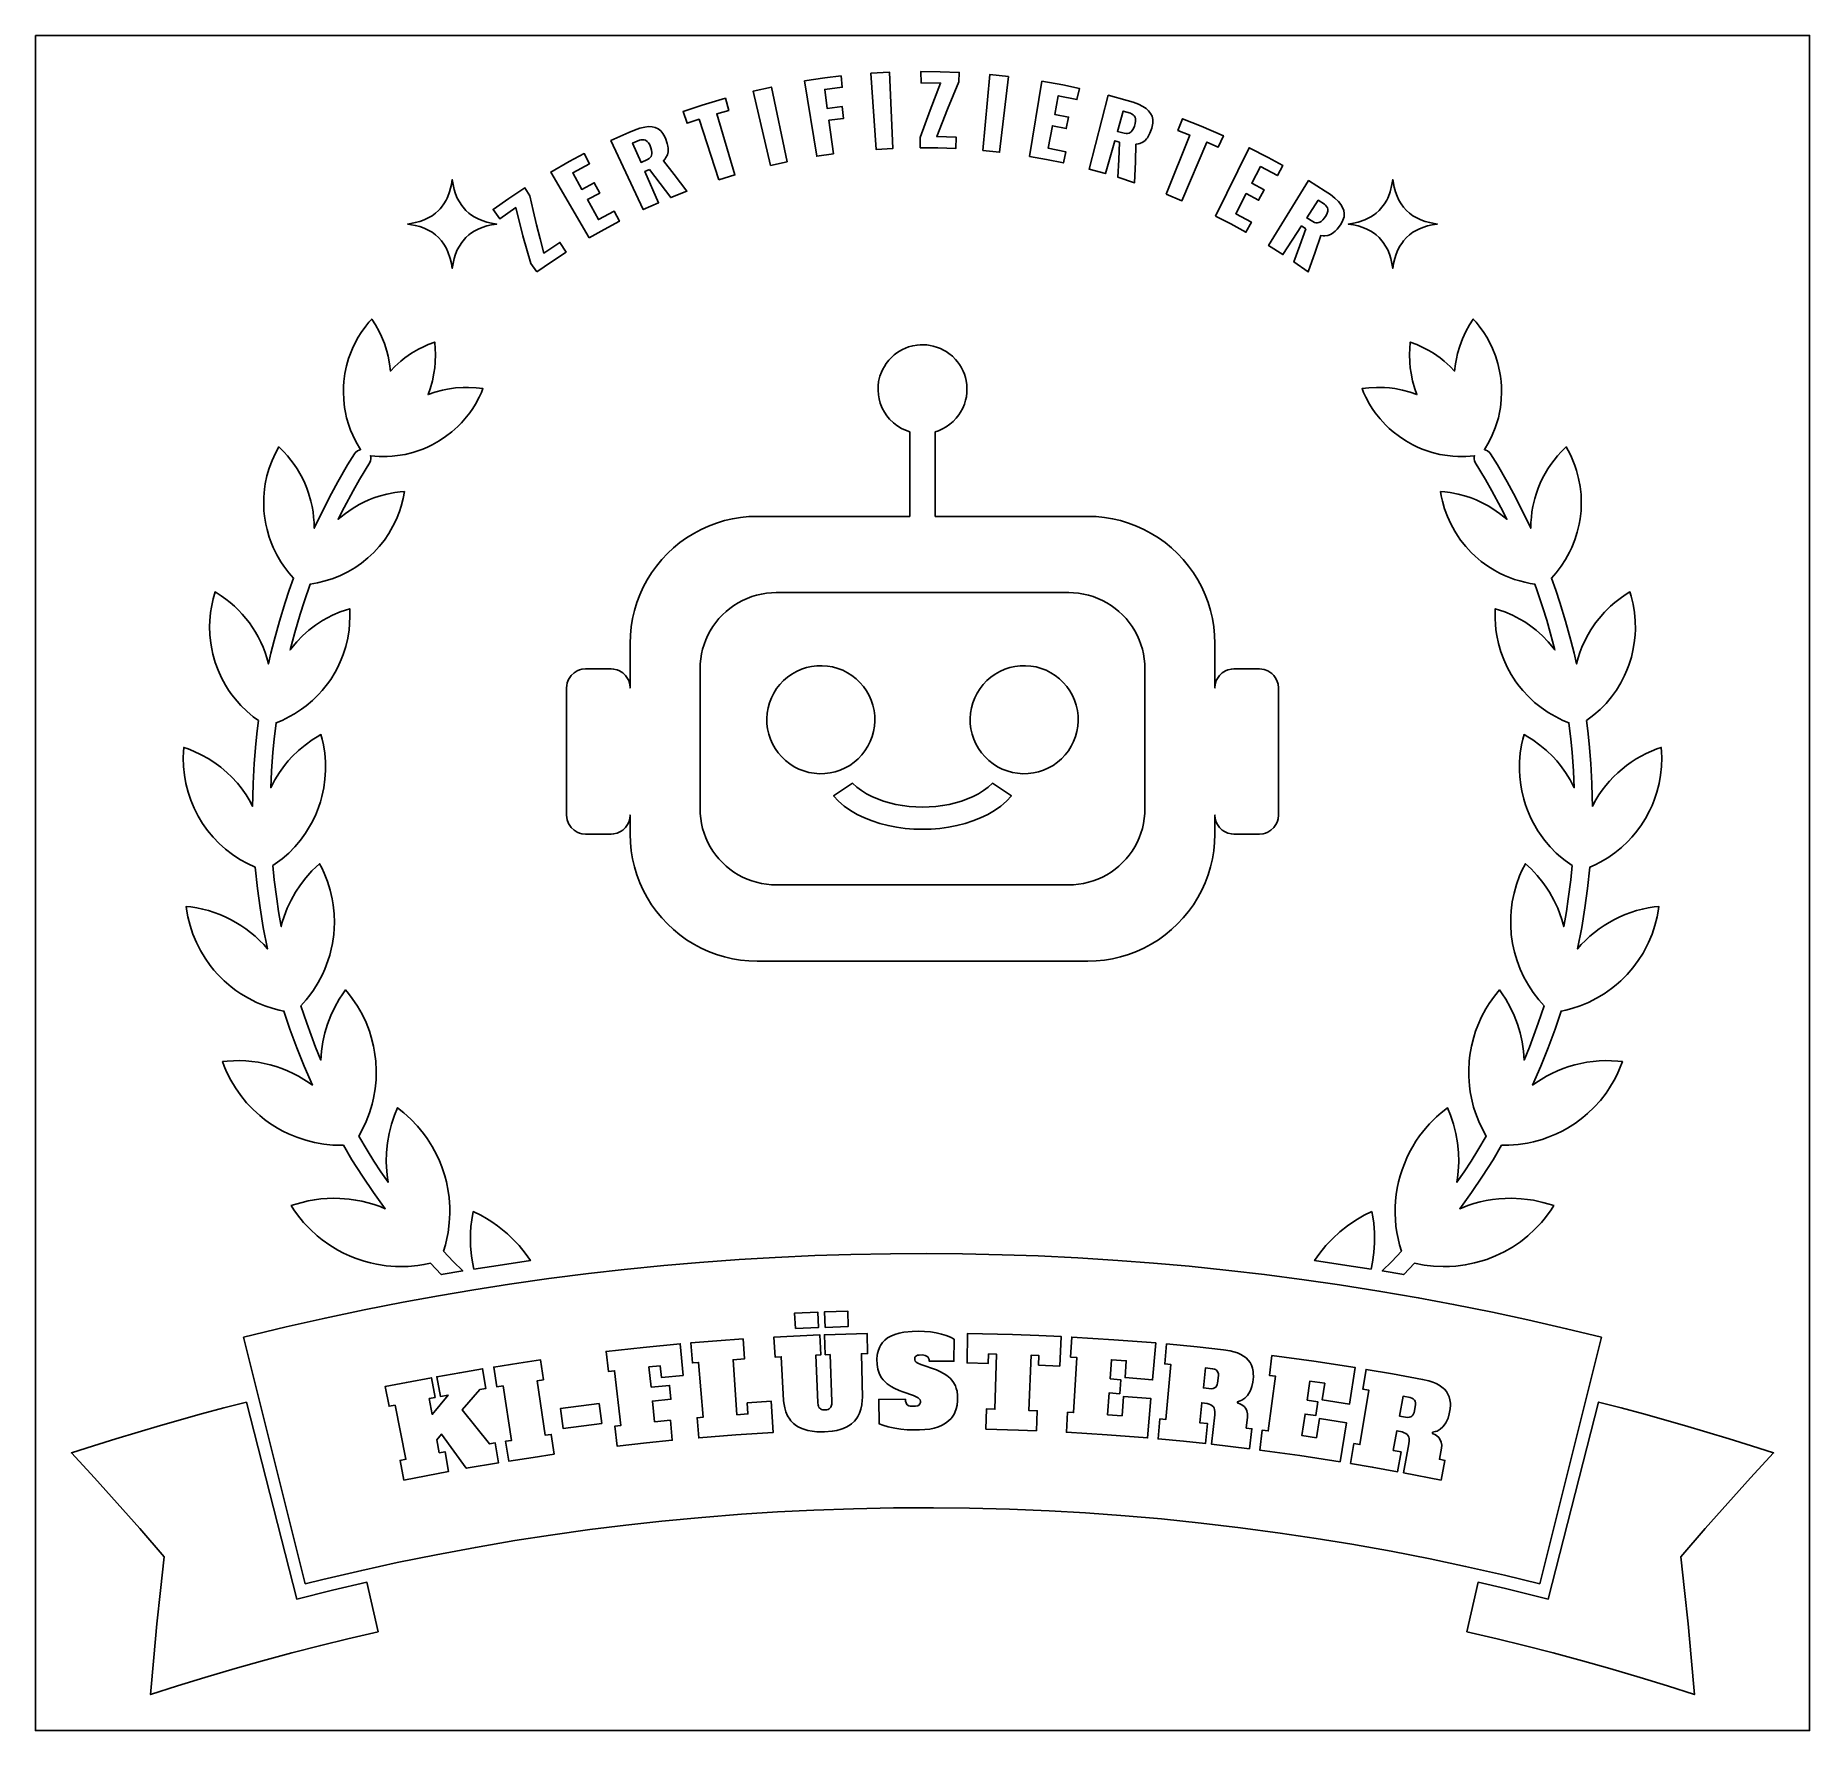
# Model space of a CAD drawing. Header units: millimetres. Extents: x 0 to 272, y 0 to 259.
import ezdxf

# ---------------------------------------------------------------- set-up
doc = ezdxf.new("R2010")
doc.units = ezdxf.units.MM

msp = doc.modelspace()

# ---------------------------------------------------------------- linework, layer by layer
at = {"layer": 'ENTGITTERRAHMEN'}
msp.add_lwpolyline([(0.5, 259.448), (271.5, 259.448), (271.5, 0.5), (0.5, 0.5)], close=True, dxfattribs=at)
at = {"layer": 'MOTIV'}
for points in [[(117.99, 252.499), (119.853, 240.999), (122.399, 241.378), (121.702, 246.509), (123.937, 246.788), (123.733, 248.575), (121.459, 248.29), (121.064, 251.198), (123.745, 251.529), (123.552, 253.258), (121.075, 252.955)], [(128.105, 253.671), (128.922, 242.05), (131.492, 242.198), (130.972, 253.836)], [(138.366, 242.27), (141.068, 242.171), (141.155, 243.909), (138.187, 244.015), (138.982, 246.11), (139.808, 248.199), (140.663, 250.282), (141.548, 252.357), (141.621, 253.808), (138.695, 253.916), (135.767, 253.948), (135.771, 252.208), (138.756, 252.174), (137.148, 248.024), (135.657, 243.851), (135.662, 242.298)], [(145.214, 241.877), (147.774, 241.609), (149.133, 253.18), (146.277, 253.479)], [(152.346, 240.966), (154.938, 240.506), (157.516, 239.979), (157.887, 241.679), (155.206, 242.227), (155.857, 245.646), (157.948, 245.226), (158.317, 246.971), (156.191, 247.398), (156.731, 250.238), (159.594, 249.654), (159.968, 251.369), (157.425, 251.892), (154.232, 252.463)], [(104.866, 237.378), (107.339, 238.145), (104.575, 247.482), (106.409, 248.007), (105.897, 249.851), (102.348, 248.803), (99.417, 247.841), (100.038, 246.032), (101.863, 246.641)], [(112.801, 239.597), (115.314, 240.156), (112.927, 251.56), (110.124, 250.935)], [(166.114, 243.16), (166.003, 240.468), (165.859, 237.782), (168.39, 236.962), (168.526, 240.159), (168.598, 242.83), (168.958, 242.89), (169.205, 242.957), (169.637, 243.15), (169.997, 243.42), (170.208, 243.642), (170.35, 243.831), (170.52, 244.112), (170.716, 244.507), (171.015, 245.305), (171.131, 245.774), (171.173, 246.069), (171.174, 246.614), (171.132, 246.866), (171.062, 247.102), (170.85, 247.539), (170.548, 247.934), (170.159, 248.285), (169.682, 248.594), (168.986, 248.942), (168.182, 249.247), (167.258, 249.524), (164.383, 250.313), (161.447, 239.039), (163.93, 238.358), (165.374, 243.376)], [(168.175, 247.343), (168.347, 247.177), (168.464, 246.988), (168.542, 246.701), (168.556, 246.376), (168.508, 246.015), (168.385, 245.581), (168.228, 245.214), (168.042, 244.913), (167.898, 244.753), (167.732, 244.629), (167.545, 244.541), (167.335, 244.489), (167.095, 244.479), (166.823, 244.511), (165.784, 244.799), (166.675, 247.896), (167.763, 247.568), (167.946, 247.486)], [(173.223, 235.186), (175.617, 234.201), (179.438, 243.158), (181.186, 242.394), (181.967, 244.14), (178.564, 245.595), (175.692, 246.722), (175.018, 244.932), (176.813, 244.238)], [(94.306, 238.992), (95.936, 236.847), (97.537, 234.685), (100.01, 235.666), (98.077, 238.216), (96.43, 240.321), (96.67, 240.596), (96.817, 240.805), (97.027, 241.229), (97.133, 241.667), (97.153, 241.972), (97.143, 242.208), (97.095, 242.533), (96.994, 242.963), (96.716, 243.768), (96.506, 244.203), (96.351, 244.457), (96.003, 244.878), (95.811, 245.045), (95.607, 245.183), (95.164, 245.385), (94.681, 245.497), (94.156, 245.519), (93.592, 245.454), (92.835, 245.278), (92.02, 245), (91.131, 244.624), (88.413, 243.401), (93.336, 232.842), (95.683, 233.9), (93.598, 238.686)], [(85.095, 228.527), (87.385, 229.824), (89.708, 231.061), (88.91, 232.608), (86.495, 231.321), (84.818, 234.371), (86.697, 235.38), (85.869, 236.959), (83.958, 235.933), (82.565, 238.466), (85.143, 239.841), (84.338, 241.4), (82.046, 240.183), (79.221, 238.588)], [(93.228, 243.529), (93.466, 243.511), (93.677, 243.439), (93.92, 243.268), (94.138, 243.027), (94.331, 242.717), (94.512, 242.305), (94.626, 241.922), (94.675, 241.572), (94.665, 241.356), (94.617, 241.155), (94.528, 240.968), (94.4, 240.794), (94.221, 240.633), (93.991, 240.485), (93.007, 240.045), (91.72, 242.998), (92.767, 243.439), (92.961, 243.493)], [(180.739, 231.845), (183.083, 230.649), (185.395, 229.391), (186.246, 230.909), (183.843, 232.215), (185.464, 235.295), (187.341, 234.283), (188.203, 235.844), (186.295, 236.874), (187.641, 239.432), (190.208, 238.037), (191.066, 239.568), (188.788, 240.81), (185.901, 242.29)], [(62.503, 233.208), (62.294, 232.964), (62.073, 232.731), (61.597, 232.302), (61.074, 231.919), (60.794, 231.745), (60.504, 231.582), (59.887, 231.293), (59.224, 231.05), (58.513, 230.854), (57.361, 230.648), (58.513, 230.442), (59.224, 230.246), (59.887, 230.003), (60.504, 229.713), (61.074, 229.377), (61.597, 228.994), (62.073, 228.564), (62.503, 228.088), (62.886, 227.565), (63.222, 226.995), (63.511, 226.378), (63.858, 225.366), (64.031, 224.632), (64.157, 223.852), (64.282, 224.632), (64.455, 225.366), (64.674, 226.052), (64.941, 226.692), (65.253, 227.286), (65.613, 227.832), (65.81, 228.088), (66.24, 228.564), (66.716, 228.994), (66.972, 229.191), (67.519, 229.551), (68.112, 229.864), (68.752, 230.13), (69.439, 230.349), (70.172, 230.522), (70.953, 230.648), (70.172, 230.774), (69.439, 230.946), (68.752, 231.166), (68.112, 231.432), (67.519, 231.745), (66.972, 232.104), (66.716, 232.302), (66.24, 232.731), (66.019, 232.964), (65.613, 233.464), (65.253, 234.01), (64.941, 234.603), (64.674, 235.243), (64.455, 235.93), (64.282, 236.664), (64.157, 237.444), (64.031, 236.664), (63.754, 235.581), (63.639, 235.243), (63.373, 234.603), (63.222, 234.301), (62.886, 233.731)], [(77.087, 223.329), (79.304, 224.877), (81.561, 226.365), (80.623, 227.831), (78.145, 226.194), (77.575, 228.361), (77.034, 230.541), (76.521, 232.733), (76.036, 234.937), (75.253, 236.16), (72.808, 234.549), (70.406, 232.875), (71.42, 231.46), (73.87, 233.166), (74.971, 228.853), (76.18, 224.59)], [(194.547, 229.921), (193.655, 227.38), (192.732, 224.853), (194.913, 223.329), (195.977, 226.347), (196.826, 228.881), (197.188, 228.832), (197.443, 228.825), (197.913, 228.883), (198.337, 229.036), (198.603, 229.187), (198.794, 229.326), (199.039, 229.545), (199.342, 229.865), (199.861, 230.541), (200.108, 230.956), (200.235, 231.226), (200.395, 231.747), (200.429, 232), (200.431, 232.246), (200.355, 232.727), (200.183, 233.192), (199.912, 233.642), (199.547, 234.076), (198.983, 234.612), (198.303, 235.139), (197.5, 235.674), (194.981, 237.269), (188.879, 227.344), (191.055, 225.968), (193.902, 230.344)], [(206.19, 233.208), (205.981, 232.964), (205.76, 232.731), (205.284, 232.302), (205.028, 232.104), (204.481, 231.745), (204.19, 231.582), (203.574, 231.293), (202.561, 230.946), (201.828, 230.774), (201.047, 230.648), (201.828, 230.522), (202.561, 230.349), (203.248, 230.13), (203.888, 229.864), (204.481, 229.551), (205.028, 229.191), (205.284, 228.994), (205.76, 228.564), (206.19, 228.088), (206.387, 227.832), (206.747, 227.286), (207.059, 226.692), (207.326, 226.052), (207.545, 225.366), (207.718, 224.632), (207.843, 223.852), (207.969, 224.632), (208.142, 225.366), (208.361, 226.052), (208.627, 226.692), (208.94, 227.286), (209.3, 227.832), (209.497, 228.088), (209.927, 228.564), (210.403, 228.994), (210.926, 229.377), (211.496, 229.713), (211.799, 229.864), (212.439, 230.13), (213.126, 230.349), (213.859, 230.522), (214.639, 230.648), (213.487, 230.854), (212.776, 231.05), (212.113, 231.293), (211.496, 231.582), (210.926, 231.919), (210.403, 232.302), (209.927, 232.731), (209.497, 233.208), (209.114, 233.731), (208.778, 234.301), (208.489, 234.918), (208.246, 235.581), (208.05, 236.291), (207.843, 237.444), (207.718, 236.664), (207.441, 235.581), (207.326, 235.243), (207.059, 234.603), (206.909, 234.301), (206.573, 233.731)], [(197.74, 233.321), (197.856, 233.111), (197.912, 232.896), (197.904, 232.599), (197.822, 232.284), (197.67, 231.952), (197.426, 231.574), (197.169, 231.268), (196.903, 231.035), (196.718, 230.924), (196.524, 230.854), (196.319, 230.824), (196.103, 230.836), (195.87, 230.897), (195.62, 231.007), (194.71, 231.586), (196.467, 234.287), (197.411, 233.655), (197.563, 233.524)], [(35.407, 186.833), (35.489, 186.01), (35.686, 184.784), (35.867, 183.977), (36.213, 182.785), (36.492, 182.006), (36.809, 181.241), (37.354, 180.126), (37.979, 179.053), (38.439, 178.365), (39.19, 177.378), (39.923, 176.545), (39.277, 174.731), (38.643, 172.837), (37.757, 169.955), (36.953, 167.035), (36.47, 165.097), (36.092, 163.448), (35.839, 164.391), (35.573, 165.205), (35.268, 166.005), (34.924, 166.789), (34.542, 167.555), (34.122, 168.301), (33.667, 169.026), (33.177, 169.728), (32.652, 170.405), (32.095, 171.055), (31.507, 171.677), (30.889, 172.27), (30.243, 172.831), (29.57, 173.36), (28.872, 173.856), (27.942, 174.439), (27.636, 173.384), (27.366, 172.129), (27.237, 171.283), (27.123, 170.004), (27.099, 169.148), (27.141, 167.865), (27.278, 166.588), (27.422, 165.744), (27.606, 164.908), (27.959, 163.674), (28.402, 162.468), (28.933, 161.299), (29.548, 160.172), (30.003, 159.447), (30.494, 158.745), (31.293, 157.74), (31.865, 157.104), (32.781, 156.204), (33.761, 155.374), (34.561, 154.782), (34.364, 153.214), (34.152, 151.228), (33.904, 148.223), (33.745, 145.199), (33.689, 143.202), (33.674, 141.692), (33.132, 142.683), (32.664, 143.434), (31.895, 144.515), (31.338, 145.203), (30.442, 146.181), (29.806, 146.796), (28.797, 147.658), (28.09, 148.19), (26.983, 148.921), (25.826, 149.57), (24.624, 150.131), (23.801, 150.455), (23.145, 150.68), (23.092, 149.989), (23.064, 149.105), (23.103, 147.779), (23.24, 146.459), (23.473, 145.153), (23.802, 143.867), (24.224, 142.61), (24.738, 141.386), (25.341, 140.204), (26.028, 139.07), (26.798, 137.989), (27.645, 136.967), (28.564, 136.011), (29.552, 135.125), (30.602, 134.314), (31.709, 133.582), (32.866, 132.934), (34.065, 132.374), (34.398, 129.159), (34.803, 126.157), (35.294, 123.182), (35.94, 119.909), (35.366, 120.555), (34.728, 121.208), (34.058, 121.829), (33.358, 122.416), (32.631, 122.968), (31.877, 123.483), (31.099, 123.961), (30.298, 124.401), (29.477, 124.8), (28.637, 125.159), (27.781, 125.476), (26.91, 125.751), (26.027, 125.982), (25.133, 126.17), (24.231, 126.314), (23.521, 126.394), (23.621, 125.687), (23.789, 124.789), (24.123, 123.461), (24.555, 122.161), (25.081, 120.896), (25.698, 119.674), (26.404, 118.5), (27.194, 117.381), (27.765, 116.669), (28.371, 115.986), (29.341, 115.018), (30.379, 114.125), (31.106, 113.573), (31.86, 113.058), (33.036, 112.355), (34.26, 111.741), (35.526, 111.218), (36.827, 110.79), (37.71, 110.559), (38.458, 110.4), (39.375, 107.643), (40.41, 104.811), (41.527, 102.01), (42.794, 99.095), (42.298, 99.451), (41.51, 99.966), (40.698, 100.442), (39.863, 100.878), (39.008, 101.272), (38.134, 101.624), (37.244, 101.933), (36.34, 102.197), (35.425, 102.417), (34.499, 102.591), (33.566, 102.72), (32.628, 102.803), (31.687, 102.84), (30.746, 102.831), (29.806, 102.776), (29.073, 102.699), (29.33, 102.008), (29.699, 101.141), (30.331, 99.878), (31.054, 98.665), (31.865, 97.508), (32.758, 96.414), (33.73, 95.389), (34.774, 94.438), (35.508, 93.848), (36.27, 93.294), (37.461, 92.536), (38.285, 92.08), (39.13, 91.665), (40.434, 91.121), (41.774, 90.675), (43.143, 90.328), (44.534, 90.084), (45.94, 89.942), (46.881, 89.905), (47.531, 89.908), (48.846, 87.708), (50.464, 85.163), (52.156, 82.667), (53.928, 80.213), (53.142, 80.531), (52.226, 80.852), (51.296, 81.128), (50.353, 81.358), (49.401, 81.541), (48.44, 81.678), (46.989, 81.794), (46.019, 81.811), (45.05, 81.782), (44.082, 81.704), (43.12, 81.58), (42.165, 81.408), (41.22, 81.189), (40.286, 80.925), (39.566, 80.685), (39.978, 80.047), (40.542, 79.257), (41.458, 78.127), (42.455, 77.067), (43.528, 76.083), (44.281, 75.472), (45.466, 74.627), (46.71, 73.871), (47.568, 73.419), (48.448, 73.009), (49.346, 72.644), (50.725, 72.179), (51.662, 71.926), (52.61, 71.719), (54.048, 71.497), (55.499, 71.381), (56.469, 71.363), (57.439, 71.393), (58.888, 71.527), (59.847, 71.675), (60.846, 71.882), (62.486, 70.149), (65.757, 70.704), (64.322, 72.159), (62.845, 73.725), (63.132, 74.703), (63.358, 75.647), (63.537, 76.6), (63.717, 78.044), (63.791, 79.497), (63.781, 80.468), (63.677, 81.919), (63.548, 82.881), (63.266, 84.309), (63.021, 85.247), (62.567, 86.63), (62.208, 87.531), (61.805, 88.414), (61.122, 89.699), (60.345, 90.929), (59.778, 91.717), (58.857, 92.843), (57.855, 93.899), (56.779, 94.878), (55.802, 95.649), (55.329, 94.499), (54.87, 93.118), (54.514, 91.707), (54.263, 90.273), (54.117, 88.825), (54.079, 87.371), (54.148, 85.917), (54.253, 84.952), (54.361, 84.258), (53.273, 85.845), (52.199, 87.481), (51.158, 89.138), (49.88, 91.277), (50.423, 92.255), (51.024, 93.533), (51.53, 94.852), (51.937, 96.204), (52.153, 97.121), (52.392, 98.513), (52.527, 99.919), (52.559, 101.331), (52.487, 102.742), (52.311, 104.143), (52.137, 105.069), (51.791, 106.438), (51.505, 107.335), (50.994, 108.652), (50.388, 109.928), (49.689, 111.155), (48.902, 112.328), (48.331, 113.076), (47.857, 113.641), (47.428, 113.041), (46.916, 112.251), (46.223, 111.021), (45.621, 109.743), (45.115, 108.424), (44.708, 107.071), (44.401, 105.693), (44.197, 104.295), (44.097, 102.912), (43.3, 104.875), (42.602, 106.703), (41.94, 108.544), (41.047, 111.231), (41.857, 112.141), (42.424, 112.857), (42.955, 113.6), (43.681, 114.761), (44.32, 115.973), (44.695, 116.805), (45.181, 118.086), (45.452, 118.958), (45.679, 119.842), (45.864, 120.737), (46.057, 122.093), (46.13, 123.003), (46.158, 123.916), (46.117, 125.285), (45.975, 126.647), (45.825, 127.548), (45.517, 128.882), (45.112, 130.191), (44.612, 131.466), (44.227, 132.294), (43.897, 132.927), (43.365, 132.449), (42.715, 131.808), (41.801, 130.788), (40.965, 129.703), (40.211, 128.56), (39.542, 127.365), (38.964, 126.123), (38.478, 124.843), (38.207, 123.971), (38.034, 123.311), (37.64, 125.6), (37.35, 127.535), (36.986, 130.448), (36.772, 132.63), (37.488, 133.132), (38.187, 133.674), (39.184, 134.55), (40.113, 135.497), (40.971, 136.509), (41.751, 137.583), (42.226, 138.329), (42.665, 139.097), (43.25, 140.288), (43.746, 141.518), (44.026, 142.357), (44.265, 143.209), (44.543, 144.507), (44.726, 145.821), (44.811, 147.145), (44.798, 148.472), (44.688, 149.794), (44.482, 151.104), (44.29, 151.968), (44.11, 152.637), (43.507, 152.295), (42.759, 151.824), (41.681, 151.05), (40.663, 150.199), (39.711, 149.275), (39.115, 148.621), (38.552, 147.939), (37.771, 146.866), (37.072, 145.738), (36.443, 144.53), (36.555, 147.057), (36.767, 149.985), (36.956, 151.932), (37.259, 154.45), (38.171, 154.823), (39.325, 155.387), (40.069, 155.81), (41.145, 156.511), (41.832, 157.022), (42.814, 157.849), (43.732, 158.746), (44.307, 159.381), (45.108, 160.384), (45.601, 161.085), (46.274, 162.178), (46.676, 162.934), (47.21, 164.102), (47.518, 164.901), (47.905, 166.125), (48.2, 167.374), (48.403, 168.642), (48.486, 169.494), (48.533, 170.777), (48.496, 171.875), (47.856, 171.678), (47.05, 171.389), (45.87, 170.882), (45.106, 170.496), (44.361, 170.074), (43.285, 169.373), (42.264, 168.594), (41.303, 167.743), (40.407, 166.823), (39.848, 166.175), (39.39, 165.589), (40.096, 168.247), (40.931, 171.061), (41.533, 172.923), (42.486, 175.64), (43.568, 175.823), (44.774, 176.115), (45.955, 176.495), (47.106, 176.961), (48.219, 177.511), (49.288, 178.14), (50.309, 178.847), (51.274, 179.627), (52.18, 180.476), (53.021, 181.389), (53.792, 182.362), (54.489, 183.388), (55.11, 184.463), (55.649, 185.581), (56.105, 186.736), (56.361, 187.523), (56.672, 188.725), (56.866, 189.768), (56.22, 189.715), (55.399, 189.61), (54.18, 189.378), (52.981, 189.056), (52.197, 188.793), (51.426, 188.492), (50.671, 188.153), (49.933, 187.777), (48.864, 187.148), (47.843, 186.441), (47.193, 185.929), (46.737, 185.535), (47.643, 187.32), (49.036, 189.903), (50.007, 191.602), (51.594, 194.237), (51.687, 194.486), (51.73, 194.749), (51.72, 195.016), (51.668, 195.243), (53.009, 195.131), (54.208, 195.126), (55.005, 195.172), (55.8, 195.257), (56.981, 195.457), (58.145, 195.743), (58.908, 195.981), (59.658, 196.257), (60.394, 196.569), (61.113, 196.916), (62.158, 197.503), (63.157, 198.164), (64.105, 198.898), (64.996, 199.699), (65.557, 200.269), (66.089, 200.865), (66.83, 201.807), (67.284, 202.464), (67.706, 203.142), (68.276, 204.197), (68.611, 204.922), (68.848, 205.501), (67.831, 205.626), (66.634, 205.69), (65.835, 205.683), (64.64, 205.6), (63.453, 205.429), (62.671, 205.267), (61.515, 204.952), (60.466, 204.584), (60.789, 205.488), (61.125, 206.674), (61.373, 207.881), (61.489, 208.695), (61.564, 209.513), (61.602, 210.745), (61.577, 211.567), (61.485, 212.617), (60.501, 212.24), (59.751, 211.902), (59.019, 211.528), (57.958, 210.901), (56.946, 210.198), (56.301, 209.688), (55.383, 208.866), (54.712, 208.18), (54.583, 209.284), (54.359, 210.461), (54.162, 211.235), (53.795, 212.376), (53.346, 213.487), (53.002, 214.208), (52.42, 215.256), (51.861, 216.115), (51.445, 215.649), (50.94, 215.029), (50.242, 214.055), (49.817, 213.379), (49.426, 212.682), (48.904, 211.603), (48.601, 210.863), (48.335, 210.11), (48.006, 208.958), (47.762, 207.785), (47.605, 206.596), (47.549, 205.799), (47.533, 205), (47.582, 203.803), (47.718, 202.612), (47.858, 201.826), (48.036, 201.047), (48.374, 199.897), (48.646, 199.146), (48.955, 198.409), (49.484, 197.334), (50.172, 196.178), (49.933, 196.12), (49.691, 196.01), (49.379, 195.761), (49.217, 195.549), (48.169, 193.834), (46.666, 191.235), (45.697, 189.458), (44.324, 186.789), (43.076, 184.179), (43.056, 185.044), (42.995, 185.869), (42.894, 186.691), (42.752, 187.506), (42.571, 188.314), (42.225, 189.506), (41.946, 190.285), (41.629, 191.049), (41.275, 191.798), (40.885, 192.527), (40.459, 193.237), (40, 193.925), (39.506, 194.59), (38.981, 195.229), (38.426, 195.843), (37.669, 196.587), (37.161, 195.655), (36.644, 194.526), (36.212, 193.363), (35.866, 192.171), (35.61, 190.956), (35.488, 190.138), (35.382, 188.901), (35.362, 188.074)], [(216.617, 208.866), (215.699, 209.688), (215.054, 210.198), (214.042, 210.901), (213.339, 211.328), (212.249, 211.902), (211.499, 212.24), (210.515, 212.617), (210.423, 211.567), (210.398, 210.745), (210.436, 209.513), (210.511, 208.695), (210.627, 207.881), (210.875, 206.674), (211.211, 205.488), (211.534, 204.584), (210.485, 204.952), (209.329, 205.267), (208.153, 205.496), (207.36, 205.6), (206.564, 205.665), (205.366, 205.69), (204.169, 205.626), (203.152, 205.501), (203.389, 204.922), (203.724, 204.197), (204.294, 203.142), (204.716, 202.464), (205.17, 201.807), (205.911, 200.865), (206.72, 199.98), (207.294, 199.425), (207.895, 198.898), (208.843, 198.164), (209.842, 197.503), (210.887, 196.916), (211.606, 196.569), (212.342, 196.257), (213.092, 195.981), (213.855, 195.743), (215.019, 195.457), (216.2, 195.257), (216.995, 195.172), (217.792, 195.126), (218.991, 195.131), (220.332, 195.243), (220.28, 195.016), (220.27, 194.749), (220.313, 194.486), (220.406, 194.237), (221.993, 191.602), (222.964, 189.903), (224.357, 187.32), (225.263, 185.535), (224.807, 185.929), (224.157, 186.441), (223.136, 187.148), (222.428, 187.576), (221.7, 187.97), (220.574, 188.492), (219.803, 188.793), (219.019, 189.056), (217.82, 189.378), (216.601, 189.61), (215.78, 189.715), (215.134, 189.768), (215.244, 189.13), (215.422, 188.321), (215.762, 187.128), (216.19, 185.962), (216.701, 184.832), (217.295, 183.742), (217.735, 183.04), (218.208, 182.362), (218.979, 181.389), (219.82, 180.476), (220.417, 179.903), (221.363, 179.099), (222.366, 178.368), (223.42, 177.712), (224.148, 177.318), (224.894, 176.961), (225.657, 176.641), (226.435, 176.359), (227.226, 176.115), (228.028, 175.91), (228.839, 175.745), (229.514, 175.64), (229.828, 174.773), (230.772, 171.994), (231.357, 170.126), (231.904, 168.247), (232.61, 165.589), (232.152, 166.175), (231.593, 166.823), (230.697, 167.743), (229.736, 168.594), (228.715, 169.373), (228.003, 169.849), (227.269, 170.29), (226.13, 170.882), (224.95, 171.389), (224.144, 171.678), (223.504, 171.875), (223.473, 171.206), (223.472, 170.349), (223.514, 169.494), (223.597, 168.642), (223.722, 167.795), (223.987, 166.539), (224.343, 165.305), (224.79, 164.102), (225.324, 162.934), (225.942, 161.808), (226.641, 160.731), (227.151, 160.043), (227.693, 159.381), (228.566, 158.44), (229.506, 157.565), (230.508, 156.762), (231.566, 156.035), (232.675, 155.387), (233.829, 154.823), (234.741, 154.45), (235.044, 151.932), (235.233, 149.985), (235.445, 147.057), (235.557, 144.53), (234.928, 145.738), (234.229, 146.866), (233.448, 147.939), (232.885, 148.621), (232.289, 149.275), (231.337, 150.199), (230.319, 151.05), (229.241, 151.824), (228.493, 152.295), (227.89, 152.637), (227.71, 151.968), (227.518, 151.104), (227.312, 149.794), (227.202, 148.472), (227.189, 147.145), (227.235, 146.261), (227.385, 144.943), (227.539, 144.072), (227.849, 142.782), (228.109, 141.936), (228.409, 141.104), (228.935, 139.886), (229.335, 139.097), (230.007, 137.953), (230.5, 137.218), (231.029, 136.509), (231.887, 135.497), (232.816, 134.55), (233.473, 133.958), (234.159, 133.398), (235.228, 132.63), (235.014, 130.448), (234.65, 127.535), (234.36, 125.6), (233.966, 123.311), (233.663, 124.408), (233.371, 125.273), (233.036, 126.123), (232.458, 127.365), (231.789, 128.56), (231.296, 129.328), (230.765, 130.072), (229.902, 131.135), (228.963, 132.132), (228.103, 132.927), (227.575, 131.882), (227.211, 131.045), (226.742, 129.758), (226.369, 128.44), (226.094, 127.098), (225.919, 125.74), (225.858, 124.829), (225.85, 123.459), (225.943, 122.093), (226.136, 120.737), (226.429, 119.399), (226.819, 118.086), (227.305, 116.805), (227.883, 115.564), (228.552, 114.368), (229.306, 113.225), (230.143, 112.141), (230.953, 111.231), (230.06, 108.544), (229.398, 106.703), (228.7, 104.875), (227.903, 102.912), (227.803, 104.295), (227.599, 105.693), (227.292, 107.071), (226.885, 108.424), (226.379, 109.743), (225.777, 111.021), (225.084, 112.251), (224.572, 113.041), (224.143, 113.641), (223.379, 112.706), (222.563, 111.552), (222.068, 110.752), (221.4, 109.507), (220.825, 108.217), (220.495, 107.335), (220.209, 106.438), (219.863, 105.069), (219.619, 103.677), (219.513, 102.742), (219.441, 101.331), (219.45, 100.389), (219.552, 98.981), (219.677, 98.047), (219.847, 97.121), (220.188, 95.75), (220.47, 94.852), (220.976, 93.533), (221.577, 92.255), (222.12, 91.277), (220.842, 89.138), (219.801, 87.481), (218.727, 85.845), (217.639, 84.258), (217.747, 84.952), (217.852, 85.917), (217.921, 87.371), (217.883, 88.825), (217.737, 90.273), (217.486, 91.707), (217.13, 93.118), (216.671, 94.499), (216.198, 95.649), (215.221, 94.878), (214.496, 94.234), (213.468, 93.203), (212.827, 92.475), (211.934, 91.327), (211.386, 90.526), (210.878, 89.699), (210.412, 88.848), (209.988, 87.975), (209.607, 87.083), (209.271, 86.173), (208.979, 85.247), (208.734, 84.309), (208.534, 83.359), (208.382, 82.401), (208.277, 81.436), (208.219, 80.468), (208.209, 79.497), (208.246, 78.528), (208.331, 77.561), (208.463, 76.6), (208.642, 75.647), (208.868, 74.703), (209.155, 73.725), (207.678, 72.159), (206.243, 70.704), (209.514, 70.149), (211.154, 71.882), (212.632, 71.595), (214.077, 71.426), (215.531, 71.363), (216.501, 71.381), (217.469, 71.446), (218.912, 71.633), (220.338, 71.926), (221.275, 72.179), (222.198, 72.477), (223.552, 73.009), (224.864, 73.64), (226.126, 74.365), (227.331, 75.18), (228.472, 76.083), (229.545, 77.067), (230.542, 78.127), (231.162, 78.873), (232.022, 80.047), (232.434, 80.685), (231.714, 80.925), (230.78, 81.189), (229.358, 81.499), (228.4, 81.648), (227.435, 81.749), (225.981, 81.811), (225.011, 81.794), (224.042, 81.728), (223.079, 81.615), (222.122, 81.455), (221.174, 81.249), (220.237, 80.996), (219.314, 80.697), (218.072, 80.213), (219.844, 82.667), (221.536, 85.163), (223.154, 87.708), (224.469, 89.908), (225.59, 89.918), (226.998, 90.025), (228.395, 90.236), (229.316, 90.433), (230.676, 90.813), (231.566, 91.121), (232.87, 91.665), (233.715, 92.08), (234.539, 92.536), (235.73, 93.294), (236.863, 94.139), (237.582, 94.747), (238.602, 95.723), (239.548, 96.772), (240.415, 97.887), (240.946, 98.665), (241.669, 99.878), (242.101, 100.715), (242.491, 101.572), (242.927, 102.699), (242.194, 102.776), (241.254, 102.831), (240.313, 102.84), (239.372, 102.803), (238.434, 102.72), (237.501, 102.591), (236.575, 102.417), (235.66, 102.197), (234.756, 101.933), (233.866, 101.624), (232.992, 101.272), (232.137, 100.878), (231.302, 100.442), (230.49, 99.966), (229.702, 99.451), (229.206, 99.095), (230.473, 102.01), (231.59, 104.811), (232.625, 107.643), (233.542, 110.4), (234.29, 110.559), (235.173, 110.79), (236.474, 111.218), (237.74, 111.741), (238.964, 112.355), (240.14, 113.058), (241.261, 113.845), (241.974, 114.414), (242.659, 115.018), (243.629, 115.986), (244.525, 117.022), (245.342, 118.121), (246.076, 119.277), (246.518, 120.076), (246.919, 120.896), (247.445, 122.161), (247.877, 123.461), (248.211, 124.789), (248.379, 125.687), (248.479, 126.394), (247.769, 126.314), (246.867, 126.17), (245.973, 125.982), (245.09, 125.751), (244.219, 125.476), (243.363, 125.159), (242.523, 124.8), (241.702, 124.401), (240.901, 123.961), (240.123, 123.483), (239.369, 122.968), (238.642, 122.416), (237.942, 121.829), (237.272, 121.208), (236.634, 120.555), (236.06, 119.909), (236.706, 123.182), (237.197, 126.157), (237.602, 129.159), (237.935, 132.374), (238.737, 132.737), (239.525, 133.141), (240.666, 133.817), (241.755, 134.575), (242.785, 135.412), (243.75, 136.322), (244.355, 136.967), (244.928, 137.641), (245.724, 138.703), (246.439, 139.82), (247.071, 140.987), (247.443, 141.79), (247.776, 142.61), (248.198, 143.867), (248.527, 145.153), (248.76, 146.459), (248.897, 147.779), (248.936, 149.105), (248.908, 149.989), (248.855, 150.68), (248.199, 150.455), (247.376, 150.131), (246.57, 149.767), (245.783, 149.363), (245.017, 148.921), (244.273, 148.443), (243.553, 147.928), (242.86, 147.379), (242.194, 146.796), (241.558, 146.181), (240.952, 145.536), (240.379, 144.862), (239.84, 144.161), (239.336, 143.434), (238.868, 142.683), (238.326, 141.692), (238.311, 143.202), (238.255, 145.199), (238.096, 148.223), (237.848, 151.228), (237.636, 153.214), (237.439, 154.782), (238.573, 155.642), (239.531, 156.496), (240.425, 157.418), (241.248, 158.404), (241.997, 159.447), (242.666, 160.543), (243.253, 161.685), (243.598, 162.468), (243.903, 163.268), (244.286, 164.494), (244.578, 165.744), (244.778, 167.013), (244.859, 167.865), (244.898, 168.72), (244.877, 170.004), (244.763, 171.283), (244.554, 172.55), (244.253, 173.798), (244.058, 174.439), (243.486, 174.091), (242.776, 173.612), (241.757, 172.831), (241.111, 172.27), (240.195, 171.37), (239.348, 170.405), (238.823, 169.728), (238.101, 168.667), (237.663, 167.931), (237.262, 167.174), (236.732, 166.005), (236.427, 165.205), (236.161, 164.391), (235.908, 163.448), (235.53, 165.097), (235.047, 167.035), (234.243, 169.955), (233.357, 172.837), (232.723, 174.731), (232.077, 176.545), (232.81, 177.378), (233.561, 178.365), (234.238, 179.406), (234.837, 180.493), (235.191, 181.241), (235.652, 182.394), (236.027, 183.577), (236.314, 184.784), (236.456, 185.6), (236.593, 186.833), (236.638, 188.074), (236.593, 189.314), (236.456, 190.548), (236.229, 191.768), (235.913, 192.968), (235.653, 193.754), (235.356, 194.526), (235.02, 195.283), (234.648, 196.022), (234.331, 196.587), (233.574, 195.843), (233.019, 195.229), (232.494, 194.59), (232, 193.925), (231.541, 193.237), (231.115, 192.527), (230.725, 191.798), (230.371, 191.049), (230.054, 190.285), (229.775, 189.506), (229.535, 188.714), (229.248, 187.506), (229.106, 186.691), (229.005, 185.869), (228.944, 185.044), (228.924, 184.179), (227.676, 186.789), (226.303, 189.458), (225.334, 191.235), (223.831, 193.834), (222.783, 195.549), (222.621, 195.761), (222.309, 196.01), (222.067, 196.12), (221.828, 196.178), (222.516, 197.334), (223.045, 198.409), (223.495, 199.52), (223.748, 200.277), (223.964, 201.047), (224.142, 201.826), (224.282, 202.612), (224.418, 203.803), (224.467, 205), (224.451, 205.799), (224.395, 206.596), (224.3, 207.39), (224.166, 208.178), (223.894, 209.345), (223.536, 210.488), (223.096, 211.603), (222.574, 212.682), (222.183, 213.379), (221.758, 214.055), (221.06, 215.029), (220.555, 215.649), (220.139, 216.115), (219.58, 215.256), (218.998, 214.208), (218.495, 213.121), (218.073, 211.999), (217.735, 210.849), (217.557, 210.07), (217.417, 209.284), (217.288, 208.18)], [(141.651, 209.181), (141.358, 209.587), (141.036, 209.97), (140.564, 210.441), (140.048, 210.864), (139.636, 211.147), (139.204, 211.399), (138.754, 211.619), (138.29, 211.804), (137.651, 211.998), (137.162, 212.102), (136.666, 212.169), (136.167, 212.2), (135.667, 212.193), (135.168, 212.151), (134.511, 212.036), (133.868, 211.859), (133.399, 211.684), (132.944, 211.476), (132.506, 211.235), (132.087, 210.962), (131.689, 210.659), (131.314, 210.328), (130.854, 209.845), (130.444, 209.319), (130.171, 208.899), (129.93, 208.461), (129.721, 208.006), (129.497, 207.378), (129.304, 206.567), (129.222, 205.906), (129.206, 205.239), (129.255, 204.574), (129.369, 203.917), (129.547, 203.274), (129.856, 202.5), (130.171, 201.912), (130.541, 201.357), (130.964, 200.842), (131.561, 200.26), (132.087, 199.849), (132.796, 199.412), (133.399, 199.127), (134.058, 198.893), (134.058, 185.988), (110.758, 185.988), (109.488, 185.947), (108.223, 185.822), (106.97, 185.615), (105.732, 185.327), (104.516, 184.958), (103.327, 184.51), (102.17, 183.986), (101.049, 183.387), (99.97, 182.716), (98.937, 181.976), (97.955, 181.17), (97.028, 180.301), (96.159, 179.374), (95.353, 178.392), (94.613, 177.359), (93.942, 176.28), (93.343, 175.159), (92.819, 174.002), (92.371, 172.813), (92.002, 171.597), (91.714, 170.359), (91.507, 169.106), (91.382, 167.841), (91.341, 166.571), (91.341, 159.775), (91.285, 160.344), (91.119, 160.89), (90.95, 161.232), (90.618, 161.696), (90.201, 162.086), (89.716, 162.388), (89.364, 162.533), (88.808, 162.663), (88.428, 162.688), (84.545, 162.688), (83.976, 162.632), (83.608, 162.533), (83.256, 162.388), (82.772, 162.086), (82.355, 161.696), (82.123, 161.393), (81.932, 161.064), (81.731, 160.529), (81.657, 160.155), (81.632, 159.775), (81.632, 140.358), (81.657, 139.978), (81.731, 139.604), (81.932, 139.07), (82.123, 138.74), (82.355, 138.438), (82.772, 138.047), (83.256, 137.746), (83.608, 137.6), (83.976, 137.502), (84.545, 137.446), (88.428, 137.446), (88.808, 137.471), (89.364, 137.6), (89.884, 137.836), (90.201, 138.047), (90.618, 138.438), (90.95, 138.902), (91.119, 139.244), (91.285, 139.79), (91.341, 140.358), (91.341, 137.446), (91.382, 136.176), (91.507, 134.911), (91.714, 133.658), (92.002, 132.42), (92.371, 131.204), (92.819, 130.015), (93.343, 128.858), (93.942, 127.737), (94.613, 126.658), (95.353, 125.625), (96.159, 124.643), (97.028, 123.716), (97.955, 122.847), (98.937, 122.041), (99.97, 121.301), (101.049, 120.63), (102.17, 120.031), (103.327, 119.507), (104.516, 119.059), (105.732, 118.69), (106.97, 118.402), (108.223, 118.195), (109.488, 118.07), (110.758, 118.028), (161.242, 118.028), (162.512, 118.07), (163.777, 118.195), (165.03, 118.402), (166.268, 118.69), (167.484, 119.059), (168.673, 119.507), (169.83, 120.031), (170.951, 120.63), (172.03, 121.301), (173.063, 122.041), (174.045, 122.847), (174.972, 123.716), (175.841, 124.643), (176.647, 125.625), (177.387, 126.658), (178.058, 127.737), (178.657, 128.858), (179.181, 130.015), (179.629, 131.204), (179.998, 132.42), (180.286, 133.658), (180.493, 134.911), (180.618, 136.176), (180.659, 137.446), (180.659, 140.358), (180.715, 139.79), (180.881, 139.244), (181.05, 138.902), (181.382, 138.438), (181.799, 138.047), (182.116, 137.836), (182.636, 137.6), (183.192, 137.471), (183.572, 137.446), (187.455, 137.446), (188.024, 137.502), (188.392, 137.6), (188.744, 137.746), (189.228, 138.047), (189.645, 138.438), (189.877, 138.74), (190.068, 139.07), (190.213, 139.422), (190.312, 139.79), (190.368, 140.358), (190.368, 159.775), (190.312, 160.344), (190.146, 160.89), (189.877, 161.393), (189.645, 161.696), (189.376, 161.965), (189.074, 162.197), (188.744, 162.388), (188.209, 162.589), (187.836, 162.663), (187.455, 162.688), (183.572, 162.688), (183.192, 162.663), (182.636, 162.533), (182.284, 162.388), (181.799, 162.086), (181.382, 161.696), (181.05, 161.232), (180.881, 160.89), (180.715, 160.344), (180.659, 159.775), (180.659, 166.571), (180.618, 167.841), (180.493, 169.106), (180.286, 170.359), (179.998, 171.597), (179.629, 172.813), (179.181, 174.002), (178.657, 175.159), (178.058, 176.28), (177.387, 177.359), (176.647, 178.392), (175.841, 179.374), (174.972, 180.301), (174.045, 181.17), (173.063, 181.976), (172.03, 182.716), (170.951, 183.387), (169.83, 183.986), (168.673, 184.51), (167.484, 184.958), (166.268, 185.327), (165.03, 185.615), (163.777, 185.822), (162.512, 185.947), (161.242, 185.988), (137.942, 185.988), (137.942, 198.893), (138.446, 199.065), (139.056, 199.335), (139.636, 199.664), (140.181, 200.048), (140.686, 200.484), (141.146, 200.967), (141.556, 201.492), (141.829, 201.912), (142.144, 202.5), (142.399, 203.116), (142.592, 203.754), (142.696, 204.244), (142.778, 204.906), (142.794, 205.572), (142.763, 206.072), (142.665, 206.731), (142.55, 207.218), (142.399, 207.695), (142.213, 208.16), (141.913, 208.755)], [(168.419, 168.513), (168.779, 167.841), (169.093, 167.146), (169.362, 166.433), (169.583, 165.703), (169.756, 164.961), (169.88, 164.209), (169.955, 163.45), (169.98, 162.688), (169.98, 141.329), (169.955, 140.567), (169.88, 139.808), (169.756, 139.056), (169.583, 138.314), (169.362, 137.584), (169.093, 136.871), (168.779, 136.176), (168.419, 135.504), (168.017, 134.856), (167.573, 134.237), (167.089, 133.647), (166.568, 133.091), (166.011, 132.57), (165.422, 132.086), (164.802, 131.642), (164.155, 131.24), (163.483, 130.88), (162.788, 130.566), (162.075, 130.297), (161.345, 130.076), (160.603, 129.903), (159.85, 129.778), (159.092, 129.704), (158.33, 129.679), (113.67, 129.679), (112.908, 129.704), (112.15, 129.778), (111.397, 129.903), (110.655, 130.076), (109.925, 130.297), (109.212, 130.566), (108.517, 130.88), (107.845, 131.24), (107.198, 131.642), (106.578, 132.086), (105.989, 132.57), (105.432, 133.091), (104.911, 133.647), (104.427, 134.237), (103.983, 134.856), (103.581, 135.504), (103.221, 136.176), (102.907, 136.871), (102.638, 137.584), (102.417, 138.314), (102.244, 139.056), (102.12, 139.808), (102.045, 140.567), (102.02, 141.329), (102.02, 162.688), (102.045, 163.45), (102.12, 164.209), (102.244, 164.961), (102.417, 165.703), (102.638, 166.433), (102.907, 167.146), (103.221, 167.841), (103.581, 168.513), (103.983, 169.16), (104.427, 169.78), (104.911, 170.369), (105.432, 170.926), (105.989, 171.447), (106.578, 171.931), (107.198, 172.375), (107.845, 172.777), (108.517, 173.137), (109.212, 173.451), (109.925, 173.72), (110.655, 173.941), (111.397, 174.114), (112.15, 174.239), (112.908, 174.313), (113.67, 174.338), (158.33, 174.338), (159.092, 174.313), (159.85, 174.239), (160.603, 174.114), (161.345, 173.941), (162.075, 173.72), (162.788, 173.451), (163.483, 173.137), (164.155, 172.777), (164.802, 172.375), (165.422, 171.931), (166.011, 171.447), (166.568, 170.926), (167.089, 170.369), (167.573, 169.78), (168.017, 169.16)], [(126.443, 160.611), (125.856, 161.17), (125.218, 161.668), (124.534, 162.101), (123.81, 162.465), (123.055, 162.757), (122.274, 162.973), (121.476, 163.111), (120.669, 163.171), (119.859, 163.151), (119.055, 163.052), (118.265, 162.874), (117.496, 162.62), (116.756, 162.292), (116.051, 161.893), (115.389, 161.427), (114.776, 160.898), (114.218, 160.311), (113.719, 159.673), (113.286, 158.989), (112.922, 158.265), (112.631, 157.51), (112.415, 156.729), (112.276, 155.931), (112.216, 155.124), (112.236, 154.314), (112.335, 153.51), (112.513, 152.72), (112.767, 151.951), (113.095, 151.211), (113.494, 150.506), (113.961, 149.844), (114.49, 149.231), (115.076, 148.672), (115.715, 148.174), (116.399, 147.741), (117.122, 147.377), (117.878, 147.085), (118.658, 146.869), (119.456, 146.731), (120.264, 146.671), (121.073, 146.691), (121.877, 146.79), (122.667, 146.968), (123.436, 147.222), (124.177, 147.55), (124.881, 147.949), (125.543, 148.415), (126.157, 148.944), (126.715, 149.531), (127.213, 150.169), (127.646, 150.854), (128.011, 151.577), (128.302, 152.332), (128.518, 153.113), (128.657, 153.911), (128.716, 154.719), (128.696, 155.528), (128.597, 156.332), (128.42, 157.122), (128.166, 157.891), (127.837, 158.631), (127.438, 159.336), (126.972, 159.998)], [(157.51, 160.611), (156.924, 161.17), (156.285, 161.668), (155.601, 162.101), (154.878, 162.465), (154.122, 162.757), (153.342, 162.973), (152.544, 163.111), (151.736, 163.171), (150.927, 163.151), (150.123, 163.052), (149.333, 162.874), (148.564, 162.62), (147.823, 162.292), (147.119, 161.893), (146.457, 161.427), (145.843, 160.898), (145.285, 160.311), (144.787, 159.673), (144.354, 158.989), (143.989, 158.265), (143.698, 157.51), (143.482, 156.729), (143.343, 155.931), (143.284, 155.124), (143.304, 154.314), (143.403, 153.51), (143.58, 152.72), (143.834, 151.951), (144.163, 151.211), (144.562, 150.506), (145.028, 149.844), (145.557, 149.231), (146.144, 148.672), (146.782, 148.174), (147.466, 147.741), (148.19, 147.377), (148.945, 147.085), (149.726, 146.869), (150.524, 146.731), (151.331, 146.671), (152.141, 146.691), (152.945, 146.79), (153.735, 146.968), (154.504, 147.222), (155.244, 147.55), (155.949, 147.949), (156.611, 148.415), (157.224, 148.944), (157.782, 149.531), (158.281, 150.169), (158.714, 150.854), (159.078, 151.577), (159.369, 152.332), (159.585, 153.113), (159.724, 153.911), (159.784, 154.719), (159.764, 155.528), (159.665, 156.332), (159.487, 157.122), (159.233, 157.891), (158.905, 158.631), (158.506, 159.336), (158.039, 159.998)], [(142.499, 139.059), (143.706, 139.448), (144.863, 139.908), (145.96, 140.439), (146.99, 141.041), (147.945, 141.713), (148.815, 142.457), (149.592, 143.271), (146.679, 145.212), (146.038, 144.631), (145.332, 144.1), (144.567, 143.62), (143.749, 143.19), (142.884, 142.811), (141.977, 142.482), (141.035, 142.204), (140.063, 141.976), (139.068, 141.799), (138.055, 141.673), (137.031, 141.597), (136, 141.572), (134.969, 141.597), (133.945, 141.673), (132.932, 141.799), (131.937, 141.976), (130.965, 142.204), (130.023, 142.482), (129.116, 142.811), (128.251, 143.19), (127.433, 143.62), (126.668, 144.1), (125.962, 144.631), (125.321, 145.212), (122.408, 143.271), (123.185, 142.457), (124.055, 141.713), (125.01, 141.041), (126.04, 140.439), (127.137, 139.908), (128.294, 139.448), (129.501, 139.059), (130.75, 138.74), (132.033, 138.492), (133.341, 138.315), (134.666, 138.209), (136, 138.174), (137.334, 138.209), (138.659, 138.315), (139.967, 138.492), (141.25, 138.74)], [(70.237, 78.191), (69.389, 78.719), (68.517, 79.206), (67.364, 79.765), (67.144, 78.503), (67.028, 77.511), (66.961, 76.514), (66.944, 75.515), (66.975, 74.517), (67.114, 73.026), (67.267, 72.039), (67.487, 70.986), (71.821, 71.663), (76.106, 72.287), (75.309, 73.428), (74.365, 74.591), (73.338, 75.681), (72.61, 76.365), (71.849, 77.012), (71.057, 77.621)], [(204.636, 79.765), (203.483, 79.206), (202.184, 78.46), (200.943, 77.621), (199.767, 76.693), (198.662, 75.681), (197.635, 74.591), (196.691, 73.428), (195.894, 72.287), (200.179, 71.663), (204.513, 70.986), (204.733, 72.039), (204.945, 73.522), (205.047, 75.016), (205.039, 76.514), (204.92, 78.007), (204.78, 78.996)], [(73.702, 29.505), (79.174, 30.355), (85.206, 31.199), (90.7, 31.884), (96.204, 32.49), (102.267, 33.067), (108.338, 33.548), (113.864, 33.903), (119.394, 34.18), (125.481, 34.392), (131.57, 34.509), (137.661, 34.531), (143.198, 34.468), (149.286, 34.307), (155.371, 34.051), (160.899, 33.736), (166.974, 33.298), (172.49, 32.817), (178.549, 32.197), (184.598, 31.482), (190.634, 30.672), (196.111, 29.854), (201.575, 28.958), (207.57, 27.883), (213.547, 26.713), (218.964, 25.569), (224.904, 24.221), (230.285, 22.915), (239.713, 60.588), (234.387, 61.884), (228.45, 63.245), (223.091, 64.397), (217.12, 65.596), (211.731, 66.602), (205.73, 67.64), (199.714, 68.591), (194.288, 69.374), (188.249, 70.162), (182.804, 70.797), (176.746, 71.421), (171.286, 71.909), (165.82, 72.327), (159.742, 72.709), (153.658, 73.004), (148.18, 73.195), (142.09, 73.326), (136.609, 73.369), (131.128, 73.341), (125.038, 73.228), (119.559, 73.053), (113.475, 72.775), (108.003, 72.451), (101.928, 72.008), (96.467, 71.536), (90.407, 70.929), (84.96, 70.309), (78.919, 69.538), (72.889, 68.681), (67.472, 67.837), (62.068, 66.923), (56.675, 65.939), (50.698, 64.766), (44.739, 63.507), (38.799, 62.163), (32.287, 60.588), (41.715, 22.915), (44.403, 23.578), (50.333, 24.968), (55.742, 26.151), (61.711, 27.363), (67.698, 28.481)], [(116.578, 61.903), (116.467, 64.278), (119.999, 64.428), (120.09, 62.052)], [(121.121, 62.09), (121.036, 64.466), (124.57, 64.578), (124.634, 62.201)], [(109.211, 50.576), (112.906, 50.804), (113.179, 46.02), (107.501, 45.655), (101.829, 45.21), (101.567, 48.269), (102.49, 48.347), (101.79, 56.741), (100.848, 56.661), (100.586, 59.72), (104.593, 60.043), (108.603, 60.328), (108.806, 57.265), (107.07, 57.146), (107.662, 48.744), (109.325, 48.858)], [(120.58, 49.54), (120.759, 49.489), (121.185, 49.47), (121.393, 49.5), (121.576, 49.555), (121.734, 49.636), (121.866, 49.743), (121.973, 49.876), (122.054, 50.039), (122.131, 50.374), (122.142, 50.701), (121.895, 57.922), (121.139, 57.895), (121.028, 60.963), (127.56, 61.148), (127.623, 58.078), (126.677, 58.058), (126.821, 51.383), (126.806, 50.992), (126.728, 50.26), (126.587, 49.592), (126.381, 48.988), (126.112, 48.448), (125.954, 48.202), (125.59, 47.758), (125.164, 47.376), (124.93, 47.205), (124.421, 46.9), (123.857, 46.646), (123.554, 46.538), (122.907, 46.359), (122.206, 46.23), (121.049, 46.129), (119.871, 46.143), (119.15, 46.218), (118.481, 46.348), (118.165, 46.433), (117.571, 46.644), (117.028, 46.908), (116.775, 47.061), (116.309, 47.41), (115.901, 47.825), (115.72, 48.058), (115.403, 48.576), (115.147, 49.162), (114.951, 49.818), (114.815, 50.542), (114.771, 50.93), (114.413, 57.598), (113.469, 57.547), (113.301, 60.612), (120.342, 60.938), (120.458, 57.87), (119.702, 57.841), (119.988, 50.621), (120.038, 50.224), (120.1, 50.026), (120.185, 49.86), (120.293, 49.725), (120.424, 49.619)], [(134.335, 50.03), (134.912, 50.034), (135.265, 50.111), (135.501, 50.253), (135.603, 50.384), (135.653, 50.501), (135.679, 50.634), (135.679, 50.816), (135.624, 51.011), (135.506, 51.184), (135.322, 51.339), (135.05, 51.495), (134.604, 51.685), (132.999, 52.237), (132.43, 52.463), (131.663, 52.823), (131.211, 53.077), (130.621, 53.479), (130.286, 53.762), (129.999, 54.058), (129.753, 54.374), (129.543, 54.721), (129.37, 55.1), (129.179, 55.726), (129.069, 56.422), (129.044, 57.236), (129.094, 57.824), (129.142, 58.103), (129.283, 58.629), (129.485, 59.112), (129.609, 59.338), (129.902, 59.757), (130.258, 60.135), (130.677, 60.469), (131.175, 60.757), (131.755, 60.998), (132.416, 61.192), (133.159, 61.339), (134.425, 61.469), (135.371, 61.495), (136.302, 61.469), (137.201, 61.387), (138.066, 61.25), (138.89, 61.06), (139.629, 60.832), (140.275, 60.568), (140.828, 60.269), (140.789, 56.919), (137.018, 56.946), (136.995, 57.194), (136.924, 57.404), (136.805, 57.576), (136.727, 57.648), (136.423, 57.806), (136.01, 57.878), (135.486, 57.865), (135.257, 57.824), (135.081, 57.761), (134.983, 57.697), (134.887, 57.581), (134.841, 57.471), (134.812, 57.294), (134.824, 57.114), (134.901, 56.924), (135.048, 56.767), (135.271, 56.632), (135.731, 56.435), (138.163, 55.58), (138.665, 55.36), (139.333, 54.998), (139.723, 54.737), (140.224, 54.314), (140.503, 54.011), (140.74, 53.687), (141.025, 53.152), (141.168, 52.761), (141.273, 52.343), (141.361, 51.667), (141.361, 50.85), (141.288, 50.219), (141.151, 49.636), (140.95, 49.102), (140.826, 48.852), (140.531, 48.39), (140.359, 48.176), (139.969, 47.785), (139.516, 47.442), (139.004, 47.148), (138.433, 46.904), (137.804, 46.709), (137.116, 46.562), (136.369, 46.464), (135.562, 46.414), (134.637, 46.412), (133.66, 46.458), (132.714, 46.553), (131.799, 46.695), (130.766, 46.914), (129.916, 47.155), (129.37, 47.364), (129.308, 51.07), (133.398, 51.117), (133.421, 50.812), (133.486, 50.558), (133.563, 50.403), (133.663, 50.276), (133.903, 50.124), (134.1, 50.065)], [(146.079, 58.04), (146.043, 56.581), (142.803, 56.647), (142.878, 61.176), (149.753, 61.005), (153.761, 60.853), (157.196, 60.692), (156.965, 56.168), (153.727, 56.321), (153.79, 57.779), (152.581, 57.83), (152.242, 49.413), (153.538, 49.359), (153.404, 46.292), (150.649, 46.402), (145.687, 46.553), (145.762, 49.622), (147.058, 49.589), (147.289, 58.009)], [(164.647, 54.202), (166.295, 54.083), (166.137, 51.954), (164.498, 52.073), (164.264, 48.749), (166.5, 48.586), (166.724, 51.535), (170.89, 51.198), (170.373, 45.193), (164.187, 45.677), (157.995, 46.066), (158.163, 49.131), (159.088, 49.079), (159.57, 57.489), (158.626, 57.542), (158.794, 60.607), (165.212, 60.204), (171.623, 59.702), (171.137, 54.07), (166.941, 54.409), (167.137, 56.985), (164.854, 57.152)], [(79.711, 42.695), (76.521, 42.229), (72.803, 41.653), (72.319, 44.684), (73.234, 44.829), (71.924, 53.15), (70.99, 53.002), (70.505, 56.033), (74.358, 56.63), (77.664, 57.113), (78.096, 54.074), (77.16, 53.94), (78.363, 45.603), (79.28, 45.734)], [(94.536, 52.948), (97.356, 53.226), (97.558, 51.102), (94.752, 50.825), (95.075, 47.66), (97.49, 47.899), (97.783, 44.843), (93.848, 44.446), (89.355, 43.945), (88.998, 46.994), (89.918, 47.101), (88.956, 55.469), (88.017, 55.36), (87.659, 58.409), (93.322, 59.033), (98.992, 59.58), (99.424, 54.751), (96.106, 54.441), (95.933, 56.21), (94.22, 56.04)], [(186.036, 56.721), (186.25, 56.308), (186.406, 55.851), (186.504, 55.35), (186.53, 55.083), (186.539, 54.517), (186.466, 53.732), (186.321, 53.069), (186.22, 52.762), (186.034, 52.332), (185.806, 51.938), (185.631, 51.696), (185.237, 51.286), (184.784, 50.974), (184.536, 50.855), (184.136, 50.724), (184.133, 50.536), (184.592, 50.366), (184.791, 50.259), (185.128, 50.002), (185.385, 49.687), (185.56, 49.314), (185.654, 48.882), (185.667, 48.394), (185.467, 46.697), (186.331, 46.589), (185.948, 43.544), (180.16, 44.228), (180.656, 48.702), (180.668, 49.162), (180.616, 49.537), (180.554, 49.721), (180.434, 49.93), (180.27, 50.103), (180.062, 50.241), (179.808, 50.346), (179.492, 50.434), (178.666, 50.565), (178.344, 47.513), (179.56, 47.382), (179.228, 44.331), (175.887, 44.679), (171.984, 45.051), (172.26, 48.108), (173.182, 48.024), (173.959, 56.411), (173.017, 56.497), (173.293, 59.555), (177.935, 59.109), (181.994, 58.677), (182.982, 58.52), (183.576, 58.37), (184.118, 58.185), (184.608, 57.964), (185.045, 57.709), (185.43, 57.418), (185.762, 57.091)], [(194.752, 50.964), (196.387, 50.724), (196.072, 48.613), (194.446, 48.853), (193.967, 45.555), (196.185, 45.227), (196.626, 48.152), (200.756, 47.507), (199.796, 41.557), (193.663, 42.497), (187.516, 43.343), (187.911, 46.388), (188.829, 46.267), (189.932, 54.618), (188.995, 54.741), (189.389, 57.785), (195.76, 56.909), (202.115, 55.933), (201.215, 50.353), (197.056, 51.002), (197.441, 53.556), (195.177, 53.891)], [(55.448, 50.212), (54.521, 50.026), (53.914, 53.035), (57.175, 53.679), (60.985, 54.398), (61.54, 51.379), (60.648, 51.214), (61.1, 48.785), (63.531, 51.74), (62.359, 51.528), (61.81, 54.549), (65.299, 55.167), (68.794, 55.756), (69.291, 52.727), (68.358, 52.572), (65.688, 49.497), (69.832, 44.279), (70.746, 44.43), (71.243, 41.4), (66.295, 40.558), (62.532, 45.775), (61.818, 44.92), (62.188, 42.933), (63.063, 43.094), (63.617, 40.075), (56.794, 38.76), (56.187, 41.769), (57.095, 41.951)], [(181.217, 54.72), (181.193, 55.011), (181.118, 55.253), (181.03, 55.403), (180.912, 55.528), (180.767, 55.629), (180.594, 55.706), (180.32, 55.771), (179.228, 55.889), (178.906, 52.836), (180.135, 52.718), (180.395, 52.75), (180.617, 52.832), (180.799, 52.967), (180.911, 53.105), (181.026, 53.34), (181.088, 53.554)], [(216.269, 51.895), (216.452, 51.467), (216.574, 50.999), (216.634, 50.493), (216.64, 50.225), (216.608, 49.659), (216.476, 48.882), (216.283, 48.231), (216.16, 47.933), (215.942, 47.517), (215.686, 47.141), (215.493, 46.914), (215.069, 46.533), (214.595, 46.256), (214.339, 46.156), (213.931, 46.054), (213.913, 45.867), (214.358, 45.664), (214.549, 45.543), (214.867, 45.261), (215.099, 44.928), (215.246, 44.543), (215.308, 44.106), (215.285, 43.617), (214.96, 41.94), (215.813, 41.769), (215.206, 38.76), (209.485, 39.871), (210.31, 44.296), (210.357, 44.753), (210.333, 45.131), (210.284, 45.32), (210.18, 45.537), (210.029, 45.721), (209.832, 45.874), (209.586, 45.998), (209.278, 46.109), (208.464, 46.301), (207.917, 43.28), (209.12, 43.061), (208.563, 40.042), (204.705, 40.733), (201.392, 41.296), (201.893, 44.324), (202.807, 44.172), (204.202, 52.479), (203.269, 52.634), (203.77, 55.663), (207.793, 54.977), (212.382, 54.144), (213.356, 53.914), (213.938, 53.721), (214.464, 53.496), (214.936, 53.24), (215.354, 52.953), (215.716, 52.634), (216.023, 52.284)], [(211.315, 50.256), (211.313, 50.548), (211.256, 50.795), (211.179, 50.951), (211.071, 51.084), (210.934, 51.195), (210.767, 51.285), (210.498, 51.37), (209.418, 51.569), (208.871, 48.548), (210.088, 48.339), (210.35, 48.351), (210.577, 48.418), (210.769, 48.539), (210.89, 48.668), (211.023, 48.894), (211.1, 49.103)], [(32.717, 50.682), (29.278, 49.789), (25.847, 48.866), (19.578, 47.098), (16.17, 46.093), (12.771, 45.059), (9.381, 43.995), (6, 42.903), (9.517, 39.08), (12.99, 35.23), (16.42, 31.356), (20.18, 27.021), (19.594, 21.9), (19.059, 16.784), (18.574, 11.673), (18.093, 6), (22.213, 7.324), (26.347, 8.601), (31.016, 9.981), (35.18, 11.157), (39.656, 12.364), (44.081, 13.499), (48.198, 14.505), (52.843, 15.582), (51.137, 23.159), (45.867, 21.934), (40.403, 20.581)], [(86.633, 50.462), (87.006, 47.415), (81.099, 46.65), (80.682, 49.691)], [(227.919, 13.499), (232.344, 12.364), (236.82, 11.157), (240.984, 9.981), (245.653, 8.601), (249.787, 7.324), (253.907, 6), (253.426, 11.673), (252.941, 16.784), (252.406, 21.9), (251.82, 27.021), (255.58, 31.356), (259.01, 35.23), (262.483, 39.08), (266, 42.903), (262.619, 43.995), (259.229, 45.059), (255.83, 46.093), (252.422, 47.098), (246.153, 48.866), (242.722, 49.789), (239.283, 50.682), (231.597, 20.581), (225.08, 22.185), (220.863, 23.159), (219.157, 15.582), (223.802, 14.505)]]:
    msp.add_lwpolyline(points, close=True, dxfattribs=at)

doc.saveas('drawing.dxf')
